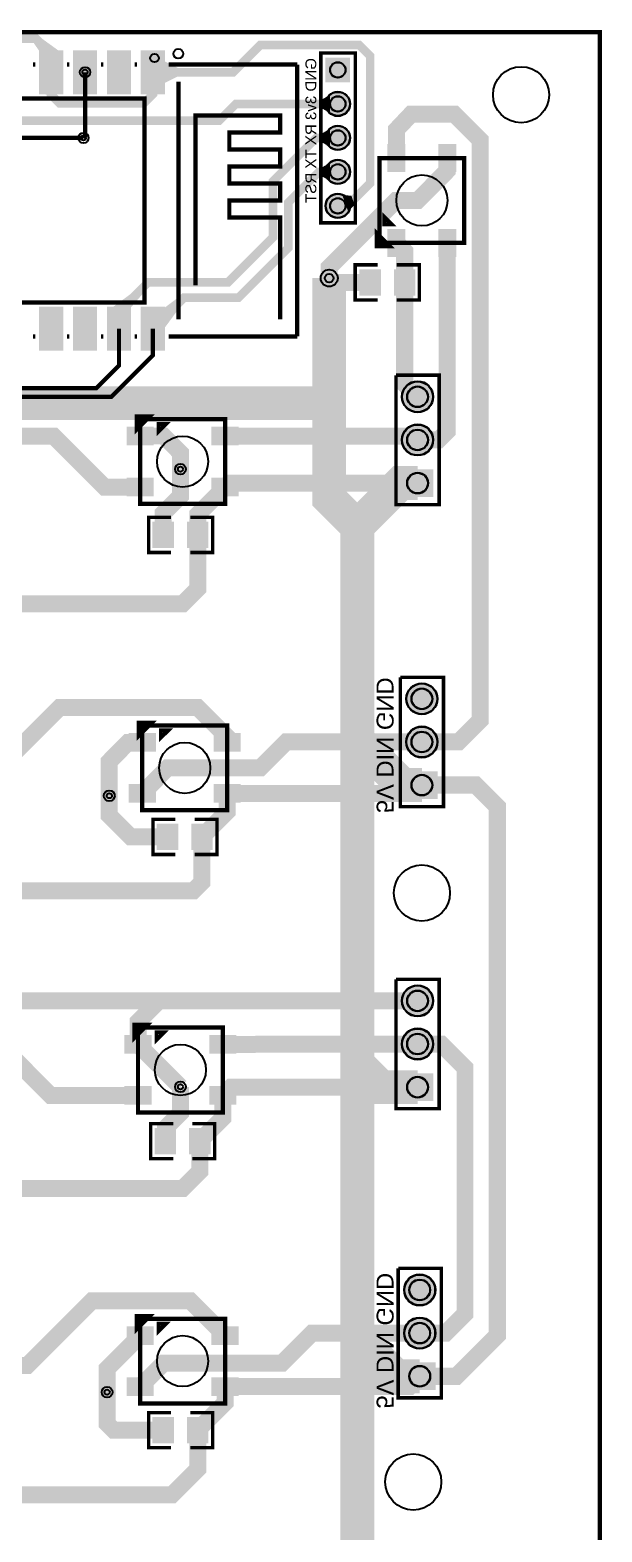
# Model space of a CAD drawing. Extents: x -5 to 8273, y -8273 to 5.
# Drawn here: x 6946 to 8273, y -3476 to 5 of the extents above; entities that cross this region are included whole.
import ezdxf

# ---------------------------------------------------------------- set-up
doc = ezdxf.new("R2010")
doc.units = 9
for name, color, linetype, true_color in [('BoardOutLine', 7, 'Continuous', 0xff00ff), ('BottomLayer', 7, 'Continuous', 0x0000ff), ('BottomSilkLayer', 7, 'Continuous', 0x66cc33), ('BottomSolderMaskLayer', 7, 'Continuous', 0xaa00ff), ('Document', 7, 'Continuous', 0xffffff), ('Hole', 7, 'Continuous', 0x222222), ('Multi-Layer', 7, 'Continuous', 0xc0c0c0), ('TopLayer', 7, 'Continuous', 0xff0000), ('TopPasteMaskLayer', 7, 'Continuous', 0x808080), ('TopSilkLayer', 7, 'Continuous', 0xffcc00), ('TopSolderMaskLayer', 7, 'Continuous', 0x800080)]:
    doc.layers.add(name, color=color, linetype=linetype, true_color=true_color)
doc.styles.get("Standard").update_dxf_attribs({"font": 'arial.ttf'})

msp = doc.modelspace()

# ---------------------------------------------------------------- hatches: boundary and pattern name
at = {"layer": 'BottomSolderMaskLayer'}
for points in [[(7688.6, -59), (7688.6, -116.1), (7631.4, -116.1), (7631.4, -59)], [(7631.4, -166.3, 1), (7688.6, -166.3, 1)], [(7631.4, -245, 1), (7688.6, -245, 1)], [(7631.4, -323.7, 1), (7688.6, -323.7, 1)], [(7631.4, -402.5, 1), (7688.6, -402.5, 1)], [(7808.6, -845, 1), (7881.4, -845, 1)], [(7808.6, -945, 1), (7881.4, -945, 1)], [(7808.4, -1076.9), (7808.4, -1013.1), (7881.6, -1013.1), (7881.6, -1076.9)], [(7818.6, -1545, 1), (7891.4, -1545, 1)], [(7818.6, -1645, 1), (7891.4, -1645, 1)], [(7818.4, -1776.9), (7818.4, -1713.1), (7891.6, -1713.1), (7891.6, -1776.9)], [(7808.6, -2245, 1), (7881.4, -2245, 1)], [(7808.6, -2345, 1), (7881.4, -2345, 1)], [(7808.4, -2476.9), (7808.4, -2413.1), (7881.6, -2413.1), (7881.6, -2476.9)], [(7813.6, -2915, 1), (7886.4, -2915, 1)], [(7813.6, -3015, 1), (7886.4, -3015, 1)], [(7813.4, -3146.9), (7813.4, -3083.1), (7886.6, -3083.1), (7886.6, -3146.9)]]:
    msp.add_hatch(color=256, dxfattribs=at).paths.add_polyline_path(points)
at = {"layer": 'Multi-Layer'}
for points in [[(7687.6, -60), (7687.6, -115.1), (7632.4, -115.1), (7632.4, -60)], [(7632.4, -166.3, 1), (7687.6, -166.3, 1)], [(7632.4, -245, 1), (7687.6, -245, 1)], [(7632.4, -323.7, 1), (7687.6, -323.7, 1)], [(7632.4, -402.5, 1), (7687.6, -402.5, 1)], [(7809.6, -845, 1), (7880.4, -845, 1)], [(7809.6, -945, 1), (7880.4, -945, 1)], [(7809.6, -1076), (7809.6, -1014), (7880.4, -1014), (7880.4, -1076)], [(7819.6, -1545, 1), (7890.4, -1545, 1)], [(7819.6, -1645, 1), (7890.4, -1645, 1)], [(7819.6, -1776), (7819.6, -1714), (7890.4, -1714), (7890.4, -1776)], [(7809.6, -2245, 1), (7880.4, -2245, 1)], [(7809.6, -2345, 1), (7880.4, -2345, 1)], [(7809.6, -2476), (7809.6, -2414), (7880.4, -2414), (7880.4, -2476)], [(7814.6, -2915, 1), (7885.4, -2915, 1)], [(7814.6, -3015, 1), (7885.4, -3015, 1)], [(7814.6, -3146), (7814.6, -3084), (7885.4, -3084), (7885.4, -3146)]]:
    msp.add_hatch(color=256, dxfattribs=at).paths.add_polyline_path(points)
at = {"layer": 'TopLayer'}
for points in [[(6967.4, -43.5), (7013.5, -43.5), (6974.1, -15), (6952.9, -22.1)], [(7022.5, -43.5), (7022.5, -141.9), (6967.4, -141.9), (6967.4, -43.5)], [(7101.3, -43.5), (7101.3, -141.9), (7046.2, -141.9), (7046.2, -43.5)], [(7180, -43.5), (7180, -141.9), (7124.9, -141.9), (7124.9, -43.5)], [(7258.8, -43.5), (7258.8, -141.9), (7203.6, -141.9), (7203.6, -43.5)], [(7258.8, -67.7), (7258.8, -117.7), (7288.8, -102.7), (7288.8, -82.7)], [(7020, -141.9), (6970, -141.9), (6985, -145), (7005, -145)], [(7256.2, -141.9), (7206.2, -141.9), (7221.2, -143.8), (7241.2, -143.8)], [(7641.8, -186.9), (7641.8, -145.6), (7622.5, -156.3), (7622.5, -176.3)], [(7641.8, -265.7), (7641.8, -224.3), (7622.5, -235), (7622.5, -255)], [(7815.6, -262.1), (7815.6, -321.1), (7776.3, -321.1), (7776.3, -262.1)], [(7933.7, -262.1), (7933.7, -321.1), (7894.4, -321.1), (7894.4, -262.1)], [(7641.8, -344.4), (7641.8, -303.1), (7622.5, -313.7), (7622.5, -333.7)], [(7684.2, -415.7), (7670.1, -376.8), (7691.5, -379.3), (7699, -400.1)], [(7815.6, -458.9), (7815.6, -518), (7776.3, -518), (7776.3, -458.9)], [(7933.7, -458.9), (7933.7, -518), (7894.4, -518), (7894.4, -458.9)], [(7712.2, -551.5), (7757.8, -551.5), (7757.8, -608.5), (7712.2, -608.5)], [(7792.2, -551.5), (7837.8, -551.5), (7837.8, -608.5), (7792.2, -608.5)], [(7137, -638), (7180, -638), (7206.1, -608), (7177.8, -608)], [(7258.8, -638.1), (7258.8, -684.7), (7288.8, -643.9), (7288.8, -615.6)], [(6967.4, -736.5), (6967.4, -638), (7022.5, -638), (7022.5, -736.5)], [(7046.2, -736.5), (7046.2, -638.1), (7101.3, -638.1), (7101.3, -736.5)], [(7124.9, -736.5), (7124.9, -638), (7180, -638), (7180, -736.5)], [(7203.6, -736.5), (7203.6, -638.1), (7258.8, -638.1), (7258.8, -736.5)], [(7231.1, -955.6), (7172, -955.6), (7172, -916.3), (7231.1, -916.3)], [(7427.9, -955.6), (7368.9, -955.6), (7368.9, -916.3), (7427.9, -916.3)], [(7231.1, -1073.7), (7172, -1073.7), (7172, -1034.4), (7231.1, -1034.4)], [(7427.9, -1073.7), (7368.9, -1073.7), (7368.9, -1034.4), (7427.9, -1034.4)], [(7277.8, -1193.5), (7232.2, -1193.5), (7232.2, -1136.5), (7277.8, -1136.5)], [(7357.8, -1193.5), (7312.2, -1193.5), (7312.2, -1136.5), (7357.8, -1136.5)], [(7236.1, -1665.6), (7177, -1665.6), (7177, -1626.3), (7236.1, -1626.3)], [(7432.9, -1665.6), (7373.9, -1665.6), (7373.9, -1626.3), (7432.9, -1626.3)], [(7236.1, -1783.7), (7177, -1783.7), (7177, -1744.4), (7236.1, -1744.4)], [(7432.9, -1783.7), (7373.9, -1783.7), (7373.9, -1744.4), (7432.9, -1744.4)], [(7287.8, -1893.5), (7242.2, -1893.5), (7242.2, -1836.5), (7287.8, -1836.5)], [(7367.8, -1893.5), (7322.2, -1893.5), (7322.2, -1836.5), (7367.8, -1836.5)], [(7226.1, -2365.6), (7167, -2365.6), (7167, -2326.3), (7226.1, -2326.3)], [(7422.9, -2365.6), (7363.9, -2365.6), (7363.9, -2326.3), (7422.9, -2326.3)], [(7226.1, -2483.7), (7167, -2483.7), (7167, -2444.4), (7226.1, -2444.4)], [(7422.9, -2483.7), (7363.9, -2483.7), (7363.9, -2444.4), (7422.9, -2444.4)], [(7282.8, -2598.5), (7237.2, -2598.5), (7237.2, -2541.5), (7282.8, -2541.5)], [(7362.8, -2598.5), (7317.2, -2598.5), (7317.2, -2541.5), (7362.8, -2541.5)], [(7231.1, -3040.6), (7172, -3040.6), (7172, -3001.3), (7231.1, -3001.3)], [(7427.9, -3040.6), (7368.9, -3040.6), (7368.9, -3001.3), (7427.9, -3001.3)], [(7231.1, -3158.7), (7172, -3158.7), (7172, -3119.4), (7231.1, -3119.4)], [(7427.9, -3158.7), (7368.9, -3158.7), (7368.9, -3119.4), (7427.9, -3119.4)], [(7277.8, -3268.5), (7232.2, -3268.5), (7232.2, -3211.5), (7277.8, -3211.5)], [(7357.8, -3268.5), (7312.2, -3268.5), (7312.2, -3211.5), (7357.8, -3211.5)]]:
    msp.add_hatch(color=256, dxfattribs=at).paths.add_polyline_path(points)
at = {"layer": 'TopPasteMaskLayer'}
for points in [[(7022.5, -43.5), (7022.5, -141.9), (6967.4, -141.9), (6967.4, -43.5)], [(7101.3, -43.5), (7101.3, -141.9), (7046.2, -141.9), (7046.2, -43.5)], [(7180, -43.5), (7180, -141.9), (7124.9, -141.9), (7124.9, -43.5)], [(7258.8, -43.5), (7258.8, -141.9), (7203.6, -141.9), (7203.6, -43.5)], [(7815.6, -262.1), (7815.6, -321.1), (7776.3, -321.1), (7776.3, -262.1)], [(7933.7, -262.1), (7933.7, -321.1), (7894.4, -321.1), (7894.4, -262.1)], [(7815.6, -458.9), (7815.6, -518), (7776.3, -518), (7776.3, -458.9)], [(7933.7, -458.9), (7933.7, -518), (7894.4, -518), (7894.4, -458.9)], [(7712.2, -551.5), (7757.8, -551.5), (7757.8, -608.5), (7712.2, -608.5)], [(7792.2, -551.5), (7837.8, -551.5), (7837.8, -608.5), (7792.2, -608.5)], [(6967.4, -736.5), (6967.4, -638), (7022.5, -638), (7022.5, -736.5)], [(7046.2, -736.5), (7046.2, -638.1), (7101.3, -638.1), (7101.3, -736.5)], [(7124.9, -736.5), (7124.9, -638), (7180, -638), (7180, -736.5)], [(7203.6, -736.5), (7203.6, -638.1), (7258.8, -638.1), (7258.8, -736.5)], [(7231.1, -955.6), (7172, -955.6), (7172, -916.3), (7231.1, -916.3)], [(7427.9, -955.6), (7368.9, -955.6), (7368.9, -916.3), (7427.9, -916.3)], [(7231.1, -1073.7), (7172, -1073.7), (7172, -1034.4), (7231.1, -1034.4)], [(7427.9, -1073.7), (7368.9, -1073.7), (7368.9, -1034.4), (7427.9, -1034.4)], [(7277.8, -1193.5), (7232.2, -1193.5), (7232.2, -1136.5), (7277.8, -1136.5)], [(7357.8, -1193.5), (7312.2, -1193.5), (7312.2, -1136.5), (7357.8, -1136.5)], [(7236.1, -1665.6), (7177, -1665.6), (7177, -1626.3), (7236.1, -1626.3)], [(7432.9, -1665.6), (7373.9, -1665.6), (7373.9, -1626.3), (7432.9, -1626.3)], [(7236.1, -1783.7), (7177, -1783.7), (7177, -1744.4), (7236.1, -1744.4)], [(7432.9, -1783.7), (7373.9, -1783.7), (7373.9, -1744.4), (7432.9, -1744.4)], [(7287.8, -1893.5), (7242.2, -1893.5), (7242.2, -1836.5), (7287.8, -1836.5)], [(7367.8, -1893.5), (7322.2, -1893.5), (7322.2, -1836.5), (7367.8, -1836.5)], [(7226.1, -2365.6), (7167, -2365.6), (7167, -2326.3), (7226.1, -2326.3)], [(7422.9, -2365.6), (7363.9, -2365.6), (7363.9, -2326.3), (7422.9, -2326.3)], [(7226.1, -2483.7), (7167, -2483.7), (7167, -2444.4), (7226.1, -2444.4)], [(7422.9, -2483.7), (7363.9, -2483.7), (7363.9, -2444.4), (7422.9, -2444.4)], [(7282.8, -2598.5), (7237.2, -2598.5), (7237.2, -2541.5), (7282.8, -2541.5)], [(7362.8, -2598.5), (7317.2, -2598.5), (7317.2, -2541.5), (7362.8, -2541.5)], [(7231.1, -3040.6), (7172, -3040.6), (7172, -3001.3), (7231.1, -3001.3)], [(7427.9, -3040.6), (7368.9, -3040.6), (7368.9, -3001.3), (7427.9, -3001.3)], [(7231.1, -3158.7), (7172, -3158.7), (7172, -3119.4), (7231.1, -3119.4)], [(7427.9, -3158.7), (7368.9, -3158.7), (7368.9, -3119.4), (7427.9, -3119.4)], [(7277.8, -3268.5), (7232.2, -3268.5), (7232.2, -3211.5), (7277.8, -3211.5)], [(7357.8, -3268.5), (7312.2, -3268.5), (7312.2, -3211.5), (7357.8, -3211.5)]]:
    msp.add_hatch(color=256, dxfattribs=at).paths.add_polyline_path(points)
at = {"layer": 'TopSolderMaskLayer'}
for points in [[(7023.1, -41.7), (7023.1, -143.7), (6966.9, -143.7), (6966.9, -41.7)], [(7101.8, -41.7), (7101.8, -143.7), (7045.6, -143.7), (7045.6, -41.7)], [(7180.6, -41.7), (7180.6, -143.7), (7124.3, -143.7), (7124.3, -41.7)], [(7259.3, -41.7), (7259.3, -143.7), (7203.1, -143.7), (7203.1, -41.7)], [(7688.6, -59), (7688.6, -116.1), (7631.4, -116.1), (7631.4, -59)], [(7631.4, -166.3, 1), (7688.6, -166.3, 1)], [(7631.4, -245, 1), (7688.6, -245, 1)], [(7816.9, -259.1), (7816.9, -324.1), (7775, -324.1), (7775, -259.1)], [(7935, -259.1), (7935, -324.1), (7893.1, -324.1), (7893.1, -259.1)], [(7631.4, -323.7, 1), (7688.6, -323.7, 1)], [(7631.4, -402.5, 1), (7688.6, -402.5, 1)], [(7816.9, -455.9), (7816.9, -521), (7775, -521), (7775, -455.9)], [(7935, -455.9), (7935, -521), (7893.1, -521), (7893.1, -455.9)], [(7710.2, -549.5), (7759.8, -549.5), (7759.8, -610.5), (7710.2, -610.5)], [(7790.2, -549.5), (7839.8, -549.5), (7839.8, -610.5), (7790.2, -610.5)], [(6966.9, -738.2), (6966.9, -636.2), (7023.1, -636.2), (7023.1, -738.2)], [(7045.6, -738.3), (7045.6, -636.3), (7101.8, -636.3), (7101.8, -738.3)], [(7124.3, -738.3), (7124.3, -636.3), (7180.6, -636.3), (7180.6, -738.3)], [(7203.1, -738.3), (7203.1, -636.3), (7259.3, -636.3), (7259.3, -738.3)], [(7808.6, -845, 1), (7881.4, -845, 1)], [(7233.1, -957.6), (7170, -957.6), (7170, -914.3), (7233.1, -914.3)], [(7429.9, -957.6), (7366.9, -957.6), (7366.9, -914.3), (7429.9, -914.3)], [(7808.6, -945, 1), (7881.4, -945, 1)], [(7233.1, -1075.7), (7170, -1075.7), (7170, -1032.4), (7233.1, -1032.4)], [(7429.9, -1075.7), (7366.9, -1075.7), (7366.9, -1032.4), (7429.9, -1032.4)], [(7808.4, -1076.9), (7808.4, -1013.1), (7881.6, -1013.1), (7881.6, -1076.9)], [(7279.8, -1195.5), (7230.2, -1195.5), (7230.2, -1134.5), (7279.8, -1134.5)], [(7359.8, -1195.5), (7310.2, -1195.5), (7310.2, -1134.5), (7359.8, -1134.5)], [(7818.6, -1545, 1), (7891.4, -1545, 1)], [(7238.1, -1667.6), (7175, -1667.6), (7175, -1624.3), (7238.1, -1624.3)], [(7434.9, -1667.6), (7371.9, -1667.6), (7371.9, -1624.3), (7434.9, -1624.3)], [(7818.6, -1645, 1), (7891.4, -1645, 1)], [(7818.4, -1776.9), (7818.4, -1713.1), (7891.6, -1713.1), (7891.6, -1776.9)], [(7238.1, -1785.7), (7175, -1785.7), (7175, -1742.4), (7238.1, -1742.4)], [(7434.9, -1785.7), (7371.9, -1785.7), (7371.9, -1742.4), (7434.9, -1742.4)], [(7289.8, -1895.5), (7240.2, -1895.5), (7240.2, -1834.5), (7289.8, -1834.5)], [(7369.8, -1895.5), (7320.2, -1895.5), (7320.2, -1834.5), (7369.8, -1834.5)], [(7808.6, -2245, 1), (7881.4, -2245, 1)], [(7228.1, -2367.6), (7165, -2367.6), (7165, -2324.3), (7228.1, -2324.3)], [(7424.9, -2367.6), (7361.9, -2367.6), (7361.9, -2324.3), (7424.9, -2324.3)], [(7808.6, -2345, 1), (7881.4, -2345, 1)], [(7808.4, -2476.9), (7808.4, -2413.1), (7881.6, -2413.1), (7881.6, -2476.9)], [(7228.1, -2485.7), (7165, -2485.7), (7165, -2442.4), (7228.1, -2442.4)], [(7424.9, -2485.7), (7361.9, -2485.7), (7361.9, -2442.4), (7424.9, -2442.4)], [(7284.8, -2600.5), (7235.2, -2600.5), (7235.2, -2539.5), (7284.8, -2539.5)], [(7364.8, -2600.5), (7315.2, -2600.5), (7315.2, -2539.5), (7364.8, -2539.5)], [(7813.6, -2915, 1), (7886.4, -2915, 1)], [(7813.6, -3015, 1), (7886.4, -3015, 1)], [(7233.1, -3042.6), (7170, -3042.6), (7170, -2999.3), (7233.1, -2999.3)], [(7429.9, -3042.6), (7366.9, -3042.6), (7366.9, -2999.3), (7429.9, -2999.3)], [(7813.4, -3146.9), (7813.4, -3083.1), (7886.6, -3083.1), (7886.6, -3146.9)], [(7233.1, -3160.7), (7170, -3160.7), (7170, -3117.4), (7233.1, -3117.4)], [(7429.9, -3160.7), (7366.9, -3160.7), (7366.9, -3117.4), (7429.9, -3117.4)], [(7279.8, -3270.5), (7230.2, -3270.5), (7230.2, -3209.5), (7279.8, -3209.5)], [(7359.8, -3270.5), (7310.2, -3270.5), (7310.2, -3209.5), (7359.8, -3209.5)]]:
    msp.add_hatch(color=256, dxfattribs=at).paths.add_polyline_path(points)

# ---------------------------------------------------------------- linework, layer by layer
at = {"layer": 'BoardOutLine', "const_width": 10}
msp.add_lwpolyline([(0, 0), (8267.7, 0), (8267.7, -8267.7), (0, -8267.7), (0, 0)], close=True, dxfattribs=at)
at = {"layer": 'BottomLayer'}
for points, const_width in [([(7073.7, -92.7), (7073.7, -241.3), (7070, -245)], 10), ([(7705, -1145), (7640, -1080), (7640, -570)], 78.7), ([(5495, -860), (7640, -860)], 78), ([(7845, -1045), (7805, -1045), (7705, -1145), (7705, -1640), (7810, -1745), (7855, -1745)], 78.7), ([(7705, -1640), (7705, -2390), (7760, -2445), (7845, -2445)], 78.7), ([(7705, -2390), (7705, -3025), (7795, -3115), (7850, -3115)], 78.7), ([(7705, -3025), (7705, -3735), (7795, -3825), (7800, -3820), (7850, -3820)], 78.7)]:
    msp.add_lwpolyline(points, dxfattribs=dict(at, const_width=const_width))
at = {"layer": 'BottomSolderMaskLayer'}
for centre, radius in [((7660, -87.5), 18.1), ((7660, -166.3), 28.6), ((7660, -166.3), 18.1), ((7660, -245), 28.6), ((7660, -245), 18.1), ((7660, -323.7), 28.6), ((7660, -323.7), 18.1), ((7660, -402.5), 28.6), ((7660, -402.5), 18.1), ((7845, -845), 36.4), ((7845, -845), 24.3), ((7845, -945), 36.4), ((7845, -945), 24.3), ((7845, -1045), 24.4), ((7855, -1545), 36.4), ((7855, -1545), 24.3), ((7855, -1645), 36.4), ((7855, -1645), 24.3), ((7855, -1745), 24.4), ((7845, -2245), 36.4), ((7845, -2245), 24.3), ((7845, -2345), 36.4), ((7845, -2345), 24.3), ((7845, -2445), 24.4), ((7850, -2915), 36.4), ((7850, -2915), 24.3), ((7850, -3015), 36.4), ((7850, -3015), 24.3), ((7850, -3115), 24.4)]:
    msp.add_circle(centre, radius, dxfattribs=at)
at = {"layer": 'Document'}
msp.add_circle((7235, -60), 9.84, dxfattribs=at)
at = {"layer": 'Hole'}
for centre, radius in [((7073.7, -92.7), 6), ((7070, -245), 6), ((7640, -570), 9.84), ((7295, -1012.7), 6), ((7130, -1769.6), 6), ((7295, -2444.4), 6), ((7125, -3151.9), 6)]:
    msp.add_circle(centre, radius, dxfattribs=at)
at = {"layer": 'Multi-Layer'}
for centre, radius in [((7073.7, -92.7), 12), ((7660, -87.5), 17.5), ((8085, -145), 65), ((7660, -166.3), 27.6), ((7660, -166.3), 17.5), ((7070, -245), 12), ((7660, -245), 27.6), ((7660, -245), 17.5), ((7660, -323.7), 27.6), ((7660, -323.7), 17.5), ((7660, -402.5), 27.6), ((7660, -402.5), 17.5), ((7640, -570), 19.7), ((7845, -845), 35.4), ((7845, -845), 23.6), ((7845, -945), 35.4), ((7845, -945), 23.6), ((7295, -1012.7), 12.5), ((7845, -1045), 23.6), ((7855, -1545), 35.4), ((7855, -1545), 23.6), ((7855, -1645), 35.4), ((7855, -1645), 23.6), ((7855, -1745), 23.6), ((7130, -1769.6), 12.5), ((7855, -1995), 65), ((7845, -2245), 35.4), ((7845, -2245), 23.6), ((7845, -2345), 35.4), ((7845, -2345), 23.6), ((7295, -2444.4), 12.5), ((7845, -2445), 23.6), ((7850, -2915), 35.4), ((7850, -2915), 23.6), ((7850, -3015), 35.4), ((7850, -3015), 23.6), ((7850, -3115), 23.6), ((7125, -3151.9), 12.5), ((7835, -3360), 65)]:
    msp.add_circle(centre, radius, dxfattribs=at)
at = {"layer": 'TopLayer'}
for points, const_width in [([(6995, -92.7), (6995, -50), (6960, -15), (6415, -15), (6345, -85), (6345, -205), (6310, -240), (6260, -240), (6225, -275), (6225, -360), (6272.7, -407.7)], 20), ([(7660, -402.5), (7682.5, -402.5), (7735, -350), (7735, -55), (7710, -30), (7480, -30), (7417.3, -92.7), (7231.2, -92.7)], 20), ([(7231.2, -687.3), (7231.2, -748.8), (7135, -845), (6130, -845), (6040, -755), (6040, -165), (6085, -120), (6140, -120), (6150, -110), (6150, -81), (6151, -80)], 10), ([(6276, -80), (6276, -124), (6260, -140), (6095, -140), (6060, -175), (6060, -745), (6140, -825), (7100, -825), (7152.5, -772.5), (7152.5, -687.3)], 10), ([(7660, -166.3), (7423.7, -166.3), (7385, -205), (6760, -205), (6680, -125), (6680, -92.7)], 20), ([(7231.2, -92.7), (7231.2, -143.8), (7210, -165), (7015, -165), (6995, -145), (6995, -92.7)], 20), ([(7855, -1645), (7940, -1645), (7990, -1595), (7990, -250), (7930, -190), (7830, -190), (7796, -225.9), (7796, -291.6)], 39.4), ([(6730, -470), (6730, -300), (6785, -245), (7070, -245)], 10), ([(7152.5, -687.3), (7152.5, -647.5), (7220, -580), (7405, -580), (7510, -475), (7510, -345), (7610, -245), (7660, -245)], 20), ([(7640, -570), (7640, -545), (7685, -500), (7795, -390), (7845, -390), (7914, -320.9), (7914, -291.6)], 39.4), ([(7660, -323.7), (7616.3, -323.7), (7545, -395), (7545, -500), (7430, -615), (7303.5, -615), (7231.2, -687.3)], 20), ([(7796, -488.4), (7815, -507.5), (7815, -580)], 40), ([(7914, -488.4), (7914, -925), (7894, -945), (7845, -945)], 39.4), ([(7735, -580), (7650, -580), (7640, -570)], 39.4), ([(7845, -845), (7815, -815), (7815, -580)], 40), ([(6763.4, -936), (7001, -936), (7119.1, -1054.1), (7201.6, -1054.1)], 39.4), ([(7295, -1012.7), (7295, -975), (7256, -935.9), (7201.6, -935.9)], 39), ([(7398.4, -935.9), (7836, -935.9), (7845, -945)], 39.4), ([(7255, -1165), (7255, -1115), (7295, -1075), (7295, -1012.7)], 39), ([(7335, -1165), (7335, -1117.5), (7398.4, -1054.1)], 39.4), ([(7398.4, -1054.1), (7407.5, -1045), (7845, -1045)], 39.4), ([(6645, -1325), (7300, -1325), (7335, -1290), (7335, -1165)], 39.4), ([(7403.4, -1645.9), (7403.4, -1633.4), (7335, -1565), (7015, -1565), (6880, -1700), (6620.6, -1700), (6561.6, -1759.1)], 39.4), ([(7206.6, -1645.9), (7174, -1645.9), (7130, -1690), (7130, -1769.6)], 39.4), ([(7855, -1645), (7540, -1645), (7480, -1705), (7265.6, -1705), (7206.6, -1764.1)], 39.4), ([(7855, -1745), (7836, -1764.1), (7403.4, -1764.1)], 39.4), ([(7855, -1745), (7980, -1745), (8030, -1795), (8030, -3020), (7935, -3115), (7850, -3115)], 40), ([(7130, -1769.6), (7130, -1815), (7180, -1865), (7265, -1865)], 39.4), ([(7345, -1865), (7403.4, -1806.6), (7403.4, -1764.1)], 39.4), ([(7345, -1865), (7345, -1970), (7325, -1990), (6690, -1990), (6675, -1975)], 39.4), ([(7245, -2245), (6630, -2245), (6560, -2315), (6566.6, -2321.6), (6566.6, -2350.9)], 39.4), ([(7845, -2245), (7245, -2245), (7196.6, -2293.4), (7196.6, -2345.9)], 39.4), ([(6763.4, -2350.9), (6881, -2350.9), (6994, -2464.1), (7196.6, -2464.1)], 39.4), ([(7295, -2444.4), (7295, -2444.4), (7196.6, -2345.9)], 39.4), ([(7393.4, -2345.9), (7845, -2345)], 39.4), ([(7850, -3015), (7910, -3015), (7955, -2970), (7955, -2400), (7900, -2345), (7845, -2345)], 39.4), ([(7260, -2570), (7260, -2540), (7295, -2505), (7295, -2444.4)], 39.4), ([(7393.4, -2464.1), (7412.5, -2445), (7845, -2445)], 39.4), ([(7340, -2570), (7393.4, -2516.6), (7393.4, -2464.1)], 39.4), ([(6670, -2680), (7300, -2680), (7340, -2640), (7340, -2570)], 39.4), ([(7398.4, -3020.9), (7317.5, -2940), (7090, -2940), (6940, -3090), (6615.6, -3090), (6561.6, -3144.1)], 39.4), ([(7125, -3151.9), (7125, -3097.5), (7201.6, -3020.9)], 39.4), ([(7850, -3015), (7600, -3015), (7530, -3085), (7255.6, -3085), (7201.6, -3139.1)], 39.4), ([(7398.4, -3139.1), (7826, -3139.1), (7850, -3115)], 39.4), ([(7255, -3240), (7140, -3240), (7125, -3225), (7125, -3151.9)], 39.4), ([(7335, -3240), (7398.4, -3176.6), (7398.4, -3139.1)], 39.4), ([(7335, -3240), (7335, -3330), (7275, -3390), (6765, -3390), (6695, -3320), (6695, -3250)], 39.4)]:
    msp.add_lwpolyline(points, dxfattribs=dict(at, const_width=const_width))
at = {"layer": 'TopSilkLayer'}
for points, const_width in [([(7700.4, -48.1), (7620.6, -48.1), (7620.6, -441.8), (7700.4, -441.8), (7700.4, -48.1)], 8), ([(7211.5, -153.7), (6699.7, -153.7), (6699.7, -626.2), (7211.5, -626.2), (7211.5, -153.7)], 10), ([(7953.4, -291.6), (7953.4, -488.4), (7756.6, -488.4), (7756.6, -291.6), (7953.4, -291.6)], 10), ([(7784.1, -445.1), (7768.4, -445.1), (7768.4, -429.3), (7784.1, -445.1)], 10), ([(7780.2, -496.3), (7750.7, -496.3), (7750.7, -466.7), (7780.2, -496.3)], 10), ([(7193.7, -920.2), (7193.7, -890.7), (7223.3, -890.7), (7193.7, -920.2)], 10), ([(7398.4, -1093.4), (7201.6, -1093.4), (7201.6, -896.6), (7398.4, -896.6), (7398.4, -1093.4)], 10), ([(7244.9, -924.1), (7244.9, -908.4), (7260.7, -908.4), (7244.9, -924.1)], 10), ([(7198.7, -1630.2), (7198.7, -1600.7), (7228.3, -1600.7), (7198.7, -1630.2)], 10), ([(7403.4, -1803.4), (7206.6, -1803.4), (7206.6, -1606.6), (7403.4, -1606.6), (7403.4, -1803.4)], 10), ([(7249.9, -1634.1), (7249.9, -1618.4), (7265.7, -1618.4), (7249.9, -1634.1)], 10), ([(7188.7, -2330.2), (7188.7, -2300.7), (7218.3, -2300.7), (7188.7, -2330.2)], 10), ([(7393.4, -2503.4), (7196.6, -2503.4), (7196.6, -2306.6), (7393.4, -2306.6), (7393.4, -2503.4)], 10), ([(7239.9, -2334.1), (7239.9, -2318.4), (7255.7, -2318.4), (7239.9, -2334.1)], 10), ([(7193.7, -3005.2), (7193.7, -2975.7), (7223.3, -2975.7), (7193.7, -3005.2)], 10), ([(7398.4, -3178.4), (7201.6, -3178.4), (7201.6, -2981.6), (7398.4, -2981.6), (7398.4, -3178.4)], 10), ([(7244.9, -3009.1), (7244.9, -2993.4), (7260.7, -2993.4), (7244.9, -3009.1)], 10)]:
    msp.add_lwpolyline(points, close=True, dxfattribs=dict(at, const_width=const_width))
for points, const_width in [([(6952.9, -75), (6958.3, -75)], 10), ([(7031.6, -75), (7037.1, -75)], 10), ([(7110.4, -75), (7115.8, -75)], 10), ([(7189.1, -75), (7194.5, -75)], 10), ([(7267.9, -75), (7565.9, -75)], 10), ([(7565.9, -75), (7565.9, -704.9)], 10), ([(7290.3, -114.3), (7290.3, -665.5)], 10), ([(7329.6, -586.8), (7329.6, -193.1), (7526.5, -193.1), (7526.5, -232.5), (7408.4, -232.5), (7408.4, -271.8), (7526.5, -271.8), (7526.5, -311.2), (7408.4, -311.2), (7408.4, -350.6), (7526.5, -350.6), (7526.5, -389.9), (7408.4, -389.9), (7408.4, -429.3), (7526.5, -429.3), (7526.5, -665.5)], 10), ([(7752.3, -620.7), (7700.3, -620.7), (7700.3, -539.2), (7752.3, -539.2)], 7.87), ([(7796.8, -620.7), (7848.8, -620.7), (7848.8, -539.2), (7796.8, -539.2)], 7.87), ([(6958.3, -704.9), (6952.9, -704.9)], 10), ([(7037.1, -704.9), (7031.6, -704.9)], 10), ([(7115.8, -704.9), (7110.4, -704.9)], 10), ([(7194.5, -704.9), (7189.1, -704.9)], 10), ([(7565.9, -704.9), (7267.9, -704.9)], 10), ([(7795, -1020), (7795, -1095), (7895, -1095), (7895, -795), (7795, -795)], 8), ([(7795, -795), (7795, -1020)], 7.99), ([(7273.2, -1124.3), (7221.2, -1124.3), (7221.2, -1205.8), (7273.2, -1205.8)], 7.87), ([(7317.7, -1124.3), (7369.7, -1124.3), (7369.7, -1205.8), (7317.7, -1205.8)], 7.87), ([(7805, -1720), (7805, -1795), (7905, -1795), (7905, -1495), (7805, -1495)], 8), ([(7805, -1495), (7805, -1720)], 7.99), ([(7283.2, -1824.3), (7231.2, -1824.3), (7231.2, -1905.8), (7283.2, -1905.8)], 7.87), ([(7327.7, -1824.3), (7379.7, -1824.3), (7379.7, -1905.8), (7327.7, -1905.8)], 7.87), ([(7795, -2420), (7795, -2495), (7895, -2495), (7895, -2195), (7795, -2195)], 8), ([(7795, -2195), (7795, -2420)], 7.99), ([(7278.2, -2529.3), (7226.2, -2529.3), (7226.2, -2610.8), (7278.2, -2610.8)], 7.87), ([(7322.7, -2529.3), (7374.7, -2529.3), (7374.7, -2610.8), (7322.7, -2610.8)], 7.87), ([(7800, -3090), (7800, -3165), (7900, -3165), (7900, -2865), (7800, -2865)], 8), ([(7800, -2865), (7800, -3090)], 7.99), ([(7273.2, -3199.3), (7221.2, -3199.3), (7221.2, -3280.8), (7273.2, -3280.8)], 7.87), ([(7317.7, -3199.3), (7369.7, -3199.3), (7369.7, -3280.8), (7317.7, -3280.8)], 7.87)]:
    msp.add_lwpolyline(points, dxfattribs=dict(at, const_width=const_width))
for centre, radius in [((7290, -50), 11.2), ((7855, -390), 59.1), ((7300, -995), 59.1), ((7305, -1705), 59.1), ((7295, -2405), 59.1), ((7300, -3080), 59.1)]:
    msp.add_circle(centre, radius, dxfattribs=at)
at = {"layer": 'TopSolderMaskLayer'}
for centre, radius in [((7660, -87.5), 18.1), ((7660, -166.3), 28.6), ((7660, -166.3), 18.1), ((7660, -245), 28.6), ((7660, -245), 18.1), ((7660, -323.7), 28.6), ((7660, -323.7), 18.1), ((7660, -402.5), 28.6), ((7660, -402.5), 18.1), ((7845, -845), 36.4), ((7845, -845), 24.3), ((7845, -945), 36.4), ((7845, -945), 24.3), ((7845, -1045), 24.4), ((7855, -1545), 36.4), ((7855, -1545), 24.3), ((7855, -1645), 36.4), ((7855, -1645), 24.3), ((7855, -1745), 24.4), ((7845, -2245), 36.4), ((7845, -2245), 24.3), ((7845, -2345), 36.4), ((7845, -2345), 24.3), ((7845, -2445), 24.4), ((7850, -2915), 36.4), ((7850, -2915), 24.3), ((7850, -3015), 36.4), ((7850, -3015), 24.3), ((7850, -3115), 24.4)]:
    msp.add_circle(centre, radius, dxfattribs=at)

# ---------------------------------------------------------------- texts
at = {"layer": 'BottomSilkLayer', "text_generation_flag": 2}
for s, height, rotation, p in [('GND 3v3 RX TX RST', 25, 90, (7610, -60)), ('5V DIN GND', 39.37, 270, (7750, -1810)), ('5V DIN GND', 39.37, 270, (7750, -3190))]:
    msp.add_text(s, height=height, rotation=rotation, dxfattribs=at).set_placement(p)

doc.saveas('drawing.dxf')
